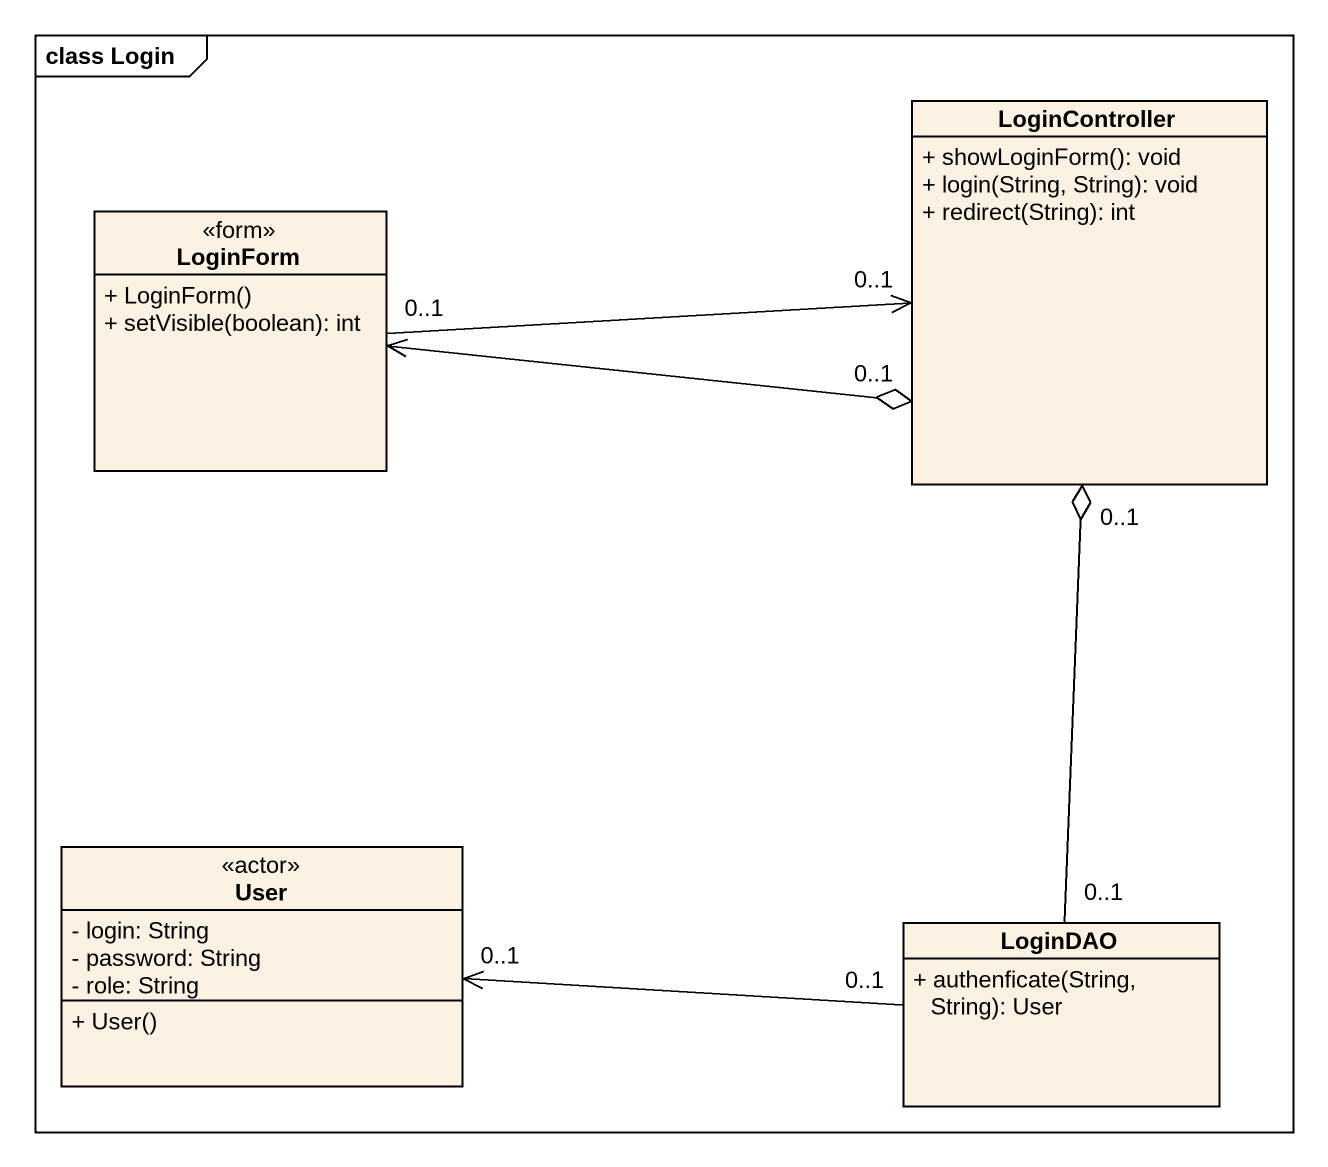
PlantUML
@startuml
mainframe class Login
hide circle
hide empty members
skinparam classAttributeIconSize 0
class LoginController {
  + showLoginForm(): void
  + login(String, String): void
  + redirect(String): int
}
class LoginForm <<form>> {
  + LoginForm()
  + setVisible(boolean): int
}
class User <<actor>> {
  - login: String
  - password: String
  - role: String
  + User()
}
class LoginDAO {
  + authenficate(String, String): User
}
LoginForm <-right-o "0..1" LoginController
LoginForm "0..1" -right-> "0..1" LoginController
LoginDAO "0..1" -up-o "0..1" LoginController
LoginDAO "0..1" -left-> "0..1" User
@enduml
